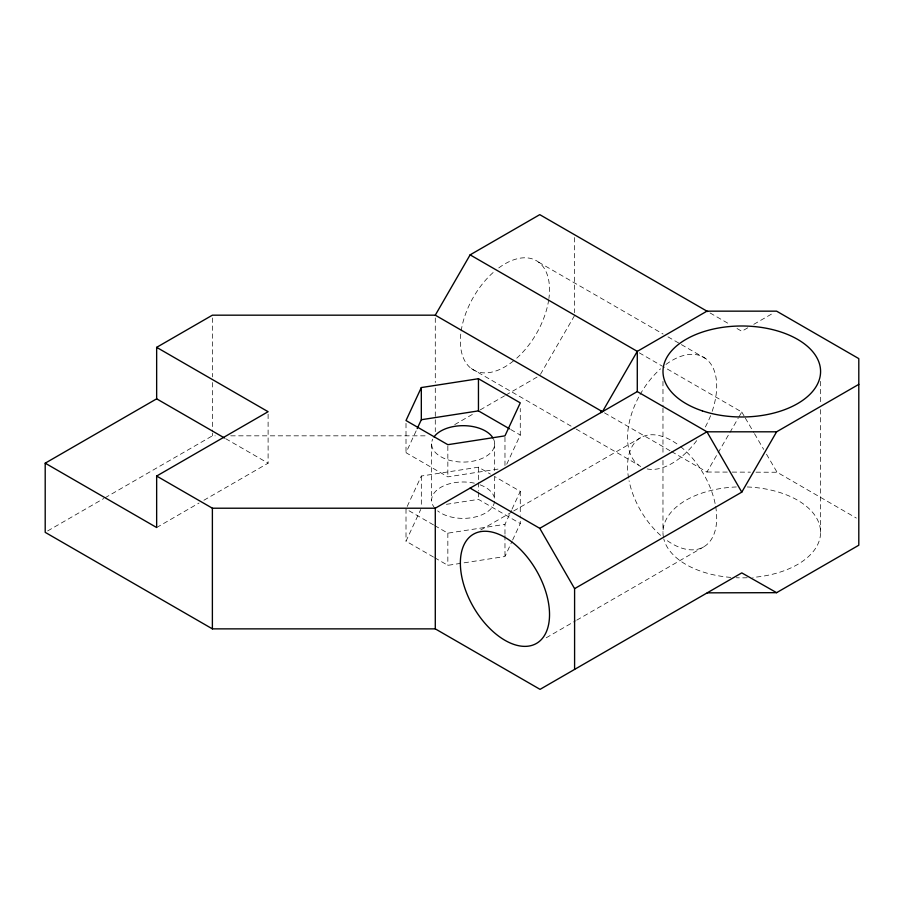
<?xml version="1.0" encoding="UTF-8"?>
<svg xmlns="http://www.w3.org/2000/svg" width="904" height="904" viewBox="0 0 904 904"><rect width="100%" height="100%" fill="white"/><g stroke="black" fill="none" stroke-linecap="round" stroke-linejoin="round"><path stroke-width="0.68" stroke-dasharray="4.52 3.39" d="M498.002 469.097L447.842 476.86L406.009 452.712L416.608 429.875M407.184 506.477L421.32 476.035L478.453 467.198L490.409 474.091M433.491 557.056L406.009 541.191L420.733 509.472M506.737 464.215L520.275 435.039L520.275 408.461M504.974 534.117L504.974 524.331L511.449 510.376M512.037 509.099L520.275 491.347L495.189 476.849M434.688 557.745L447.842 565.339L504.974 556.502L512.037 541.281M512.624 540.004L520.275 523.518L520.275 516.523M540.468 374.312L574.594 315.507M671.559 451.593L706.951 472.024L717.392 454.023M718.092 452.825L729.234 433.626M729.935 432.428L738.297 418.021M738.986 416.823L741.777 412.021L663.683 366.934M47.641 530.942L103.768 498.533M104.988 497.833L212.383 435.83L215.197 435.83M156.652 527.529L199.049 503.042M203.897 500.251L268.104 463.176L268.104 413.094M454.723 424.609L474.159 413.388M480.239 409.885L504.534 395.85M505.754 395.15L537.338 376.911M747.777 327.802L741.777 331.271L735.675 327.745M753.789 324.333L772.999 313.236M480.736 529.993L512.466 511.675M513.687 510.963L640.597 437.694M546.231 637.783L575.509 620.867M576.729 620.167L703.64 546.897M446.406 504.33L478.453 499.37L520.275 523.518M434.688 525.574L447.842 533.168L504.974 524.331M230.723 435.83L426.812 435.83M706.951 472.024L730.794 472.103M732.195 472.103L750.433 472.159M756.038 472.182L777.078 472.25L856.359 518.071M710.047 312.953L729.765 324.333M538.614 262.171L663.084 334.028M667.966 336.853L680.17 343.893M681.39 344.605L705.798 358.696M639.275 352.842L662.462 366.233M604.448 412.845L670.339 450.893M471.266 368.516L574.989 428.406M576.21 429.106L638.439 465.04M510.715 429.513L520.275 435.039M433.491 524.885L406.009 509.02L406.009 541.191M225.706 438.7L268.104 463.176M741.777 412.021L744.602 416.846M745.303 418.043L753.778 432.496M754.49 433.705L763.665 449.367M766.49 454.181L777.078 472.25M820.583 381.364L820.583 403.941M820.583 409.591L820.583 532.354M662.971 381.364L662.971 406.766M662.971 408.179L662.971 454.746M662.971 460.385L662.971 532.354M574.594 237.537L574.594 312.716M520.275 491.347L520.275 515.122M504.974 437.253L504.974 468.023M504.974 535.518L504.974 556.502M494.669 443.875L494.669 470.622M494.669 476.25L494.669 498.771M478.453 467.198L478.453 481.177M478.453 482.578L478.453 490.974M478.453 492.375L478.453 499.37M447.842 446.09L447.842 476.86M447.842 533.168L447.842 565.339M435.287 317.993L435.287 382.528M435.287 388.132L435.287 431.626M431.626 443.875L431.626 500.183M421.32 476.035L421.32 506.805M406.009 423.343L406.009 452.712M212.383 317.993L212.383 376.911M212.383 382.528L212.383 431.626M212.383 433.027L212.383 435.83M498.771 267.923A63.043 36.397 -60 0 1 548.909 298.467M548.717 299.778A63.043 36.397 -60 0 1 515.461 359.295M513.393 361.001A63.043 36.397 -60 0 1 460.972 332.231M461.164 330.909A63.043 36.397 -60 0 1 494.42 271.392M665.954 364.448A63.043 36.397 -60 0 1 708.883 361.521A63.043 36.397 -60 0 1 711.075 414.382M710.601 415.648A63.043 36.397 -60 0 1 704.815 427.976M696.679 440.643A63.043 36.397 -60 0 1 647.151 468.927M640.71 466.532A63.043 36.397 -60 0 1 639.422 395.749M640.088 394.551A63.043 36.397 -60 0 1 660.575 368.809M715.674 506.489A63.043 36.397 60 0 1 664.711 538.784M660.575 535.36A63.043 36.397 60 0 1 629.06 480.758M628.562 478.103A63.043 36.397 60 0 1 679.514 445.808M680.565 446.632A63.043 36.397 60 0 1 715.177 503.833M747.246 486.962A78.806 45.505 0 0 1 820.538 530.761A78.806 45.505 0 0 1 752.749 577.407M747.246 577.746A78.806 45.505 0 0 1 736.297 577.746M730.805 577.407A78.806 45.505 0 0 1 663.796 538.953M663.502 537.631A78.806 45.505 0 0 1 736.297 486.962M494.601 501.37A31.527 18.204 0 0 1 471.899 517.664A31.527 18.204 0 0 1 437.638 510.873M434.88 508.229A31.527 18.204 0 0 1 440.135 487.742A31.527 18.204 0 0 1 475.21 483.369M480.08 484.826A31.527 18.204 0 0 1 494.601 498.997M493.595 439.163A31.527 18.204 0 0 1 463.142 462.08A31.527 18.204 0 0 1 432.7 439.163"/><path stroke-width="1.36" d="M600.844 412.631L600.844 410.766M421.32 387.556L406.009 420.541L447.842 444.689L504.974 435.852L520.275 402.868L478.453 378.719L421.32 387.556L421.32 419.727L417.196 428.609M435.287 315.18L602.459 411.704L637.286 351.373L706.951 311.157L776.604 311.157L858.8 358.617L858.8 545.225L776.604 592.674L741.777 572.887L540.05 689.356L435.287 628.868L212.383 628.868L45.2 532.354L45.2 463.176L156.652 398.833L156.652 347.351L212.383 315.18L435.287 315.18L470.114 254.86L539.767 214.643L707.606 311.541M574.594 669.412L574.594 588.651L741.777 492.138L776.604 431.807L858.8 384.358M45.2 463.176L156.652 527.529L156.652 476.046L268.104 411.704L156.652 347.351M156.652 476.046L212.383 508.217L435.287 508.217L637.286 391.59L706.951 431.807L776.604 431.807M470.114 488.115L539.767 528.332L706.951 431.807L741.777 492.138M421.32 419.727L478.453 410.891L509.528 428.824M707.222 592.843L776.604 592.674M470.114 254.86L637.286 351.373L637.286 391.59M156.652 398.833L224.497 437.999M539.767 528.332L574.594 588.651M478.453 378.719L478.453 410.891M435.287 508.217L435.287 628.868M212.383 508.217L212.383 628.868M434.022 436.914A31.527 18.204 0 0 1 464.181 425.682A31.527 18.204 0 0 1 492.996 438.033M460.362 563.079A63.043 36.397 60 0 0 527.235 646.27A63.043 36.397 60 0 0 527.235 557.101A63.043 36.397 60 0 0 460.362 563.079M702.374 410.891A78.806 45.505 0 0 0 820.583 371.487A78.806 45.505 0 0 0 702.374 332.084A78.806 45.505 0 0 0 702.374 410.891"/></g></svg>
